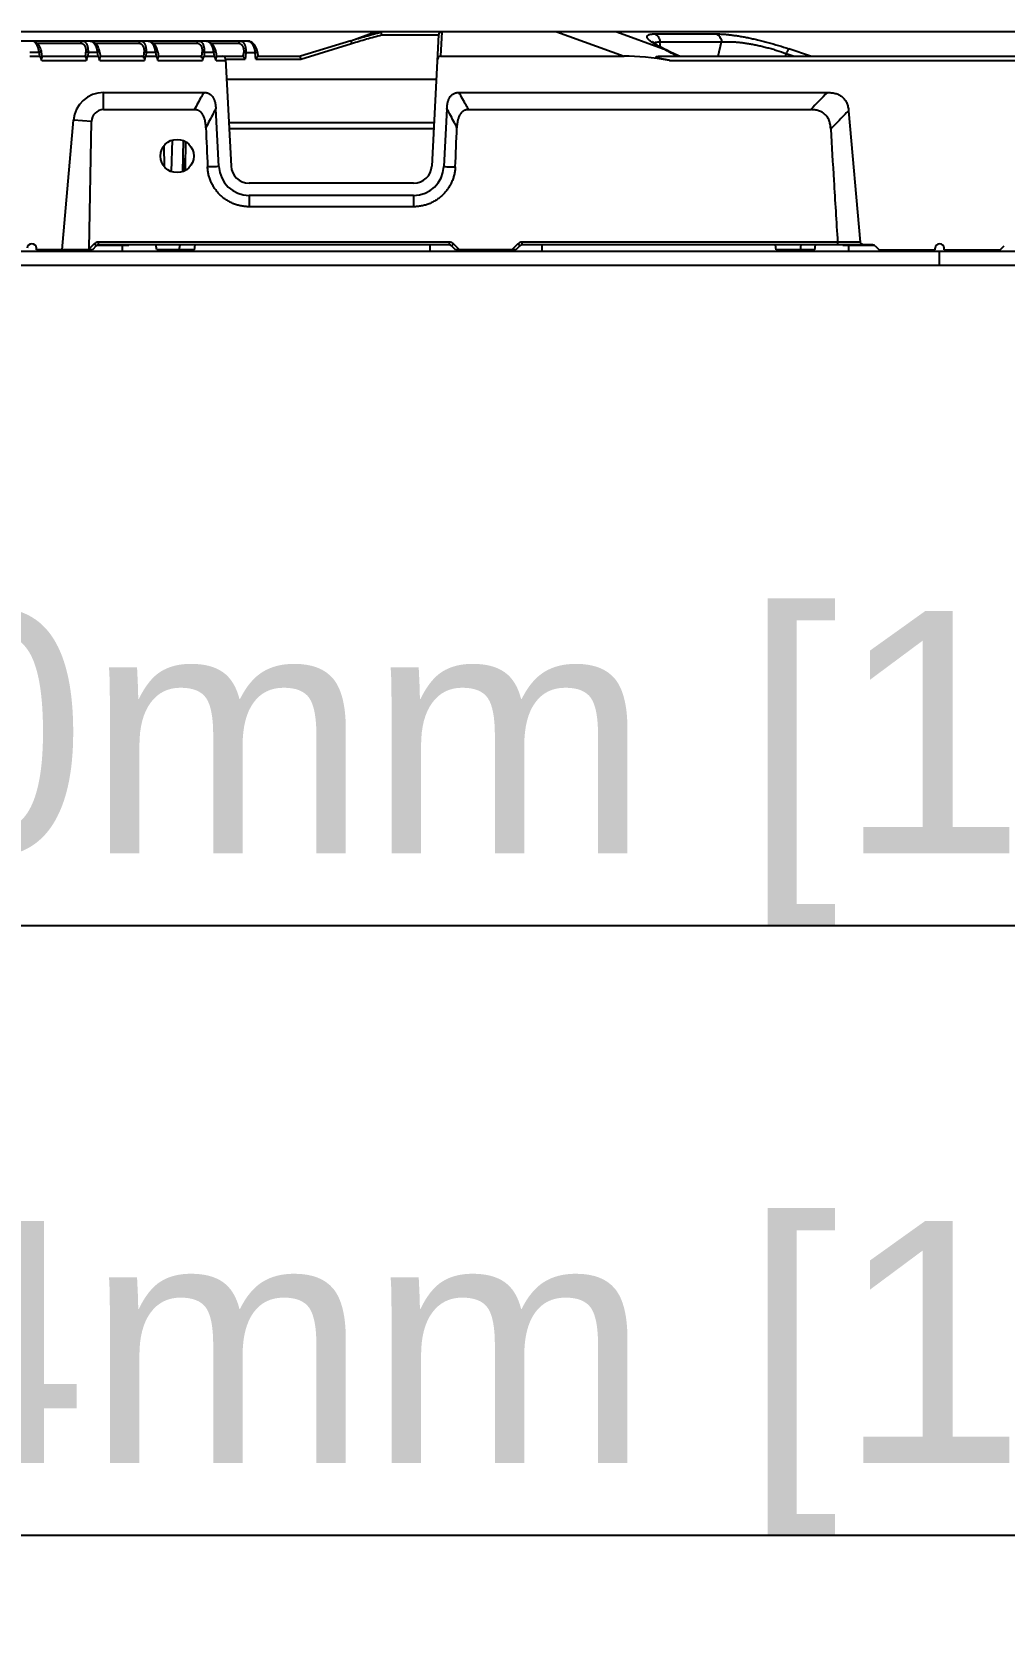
# Model space of a CAD drawing. Header units: millimetres. Extents: x 562 to 17351, y 2396 to 6995.
# Drawn here: x 1475.8 to 1636.5, y 3848 to 4111.9 of the extents above; entities that cross this region are included whole.
import ezdxf

# ---------------------------------------------------------------- set-up
doc = ezdxf.new("R2010")
doc.units = ezdxf.units.MM
doc.layers.add('02___PRT_ALL_AXES', color=7, linetype='Continuous')
doc.styles.get("Standard").update_dxf_attribs({"font": 'arial.ttf'})
doc.dimstyles.new('缩小5倍', dxfattribs={"dimtxt": 40, "dimasz": 20, "dimexe": 1, "dimexo": 0.2, "dimgap": 0, "dimtad": 1, "dimtoh": 1, "dimdec": 1, "dimzin": 9, "dimdsep": 46, "dimtxsty": 'Standard', "dimblk": '_FILLED', "dimcen": 0.2, "dimclrd": 256, "dimclre": 256, "dimclrt": 256, "dimadec": 1, "dimazin": 2, "dimtfac": 1, "dimtdec": 1, "dimtofl": 0, "dimtmove": 0, "dimatfit": 3, "dimldrblk": '_FILLED', "dimfxl": 1, "dimtolj": 1, "dimtzin": 0, "dimarcsym": 0})

# ---------------------------------------------------------------- blocks, each defined once
blk = doc.blocks.new('_FILLED')
at = {"color": 0, "linetype": 'ByBlock'}
blk.add_solid([(0, 0), (-1, 0.15), (-1, -0.15)], dxfattribs=at)
blk = doc.blocks.new('*D21')
at = {"lineweight": -2, "transparency": 16777216}
for p, q in [((1325.8, 3845.65), (1325.8, 3965.23)), ((1345.8, 3964.23), (1905.8, 3964.23)), ((1925.8, 3845.65), (1925.8, 3965.23))]:
    blk.add_line(p, q, dxfattribs=at)
at = {"layer": 'Defpoints', "color": 0, "transparency": 16777216}
for p in [(1925.8, 3964.23), (1325.8, 3845.45), (1925.8, 3845.45)]:
    blk.add_point(p, dxfattribs=at)
at = {"lineweight": -2, "transparency": 16777216, "xscale": 20, "yscale": 20, "zscale": 20, "rotation": 180}
blk.add_blockref('_FILLED', (1325.8, 3964.23), dxfattribs=at)
at = {"lineweight": -2, "transparency": 16777216, "xscale": 20, "yscale": 20, "zscale": 20}
blk.add_blockref('_FILLED', (1925.8, 3964.23), dxfattribs=at)
at = {"lineweight": 5, "transparency": 16777216, "insert": (1625.8, 3990.13), "char_height": 40, "attachment_point": 5}
blk.add_mtext('\\A1;600mm [1\'-11 5/8"]', dxfattribs=at)
blk = doc.blocks.new('*D24')
at = {"lineweight": -2, "transparency": 16777216}
for p, q in [((1343.8, 3853.15), (1343.8, 3864.45)), ((1907.8, 3853.15), (1907.8, 3864.45)), ((1363.8, 3863.45), (1887.8, 3863.45))]:
    blk.add_line(p, q, dxfattribs=at)
at = {"layer": 'Defpoints', "color": 0, "transparency": 16777216}
for p in [(1907.8, 3863.45), (1343.8, 3852.95), (1907.8, 3852.95)]:
    blk.add_point(p, dxfattribs=at)
at = {"lineweight": -2, "transparency": 16777216, "xscale": 20, "yscale": 20, "zscale": 20, "rotation": 180}
blk.add_blockref('_FILLED', (1343.8, 3863.45), dxfattribs=at)
at = {"lineweight": -2, "transparency": 16777216, "xscale": 20, "yscale": 20, "zscale": 20}
blk.add_blockref('_FILLED', (1907.8, 3863.45), dxfattribs=at)
at = {"lineweight": 5, "transparency": 16777216, "insert": (1625.8, 3889.35), "char_height": 40, "attachment_point": 5}
blk.add_mtext('\\A1;564mm [1\'-10 1/4"]', dxfattribs=at)

msp = doc.modelspace()

# ---------------------------------------------------------------- linework, layer by layer
at = {"color": 7, "linetype": 'Continuous'}
for p, q in [((1894.548, 4111.869), (1357.522, 4111.869)), ((1528.498, 4110.426), (1532.513, 4111.869)), ((1543.536, 4111.869), (1543.326, 4107.869)), ((1562.57, 4111.869), (1573.702, 4107.869)), ((1572.441, 4111.869), (1579.99, 4109.156)), ((1511.506, 4110.369), (1354.795, 4110.369)), ((1476.686, 4110.004), (1483.882, 4110.004)), ((1486.291, 4110.004), (1493.486, 4110.004)), ((1495.895, 4110.004), (1503.091, 4110.004)), ((1505.499, 4110.004), (1509.949, 4110.004)), ((1528.498, 4110.426), (1520.175, 4107.861)), ((1520.249, 4107.382), (1528.642, 4109.969)), ((1533.602, 4111.382), (1543.025, 4111.382)), ((1543.026, 4111.395), (1541.89, 4089.712)), ((1578.761, 4111.545), (1588.929, 4111.545)), ((1579.672, 4109.376), (1579.592, 4110.214)), ((1579.592, 4110.214), (1589.76, 4110.214)), ((1589.209, 4107.869), (1589.76, 4110.214)), ((1475.446, 4107.869), (1477.11, 4107.869)), ((1475.478, 4108.543), (1477.002, 4108.543)), ((1477.11, 4107.869), (1477.002, 4108.543)), ((1477.521, 4107.796), (1477.397, 4108.571)), ((1477.435, 4107.169), (1484.804, 4107.169)), ((1477.509, 4107.869), (1484.385, 4107.869)), ((1484.702, 4107.617), (1484.746, 4108.543)), ((1485.082, 4108.543), (1485.05, 4107.869)), ((1485.05, 4107.869), (1486.714, 4107.869)), ((1485.082, 4108.543), (1486.606, 4108.543)), ((1486.606, 4108.543), (1486.714, 4107.869)), ((1487.001, 4108.571), (1487.125, 4107.796)), ((1487.039, 4107.169), (1494.408, 4107.169)), ((1487.113, 4107.869), (1493.99, 4107.869)), ((1494.306, 4107.617), (1494.35, 4108.543)), ((1494.686, 4108.543), (1494.654, 4107.869)), ((1494.654, 4107.869), (1496.318, 4107.869)), ((1494.686, 4108.543), (1496.21, 4108.543)), ((1496.21, 4108.543), (1496.318, 4107.869)), ((1496.605, 4108.571), (1496.729, 4107.796)), ((1496.643, 4107.169), (1504.012, 4107.169)), ((1496.717, 4107.869), (1503.594, 4107.869)), ((1503.91, 4107.617), (1503.954, 4108.543)), ((1504.291, 4108.543), (1504.258, 4107.869)), ((1504.258, 4107.869), (1505.922, 4107.869)), ((1504.291, 4108.543), (1505.814, 4108.543)), ((1505.814, 4108.543), (1505.922, 4107.869)), ((1506.209, 4108.571), (1506.333, 4107.796)), ((1506.248, 4107.169), (1507.797, 4107.169)), ((1506.321, 4107.869), (1510.564, 4107.869)), ((1507.785, 4107.395), (1508.712, 4089.712)), ((1507.786, 4107.382), (1511.052, 4107.382)), ((1510.747, 4107.765), (1510.806, 4108.446)), ((1511.143, 4108.421), (1511.052, 4107.382)), ((1512.686, 4108.421), (1511.143, 4108.421)), ((1512.812, 4107.382), (1512.686, 4108.421)), ((1512.812, 4107.382), (1520.249, 4107.382)), ((1513.084, 4108.459), (1513.156, 4107.861)), ((1513.156, 4107.869), (1520.144, 4107.869)), ((1543.326, 4107.869), (1573.702, 4107.869)), ((1579.943, 4107.869), (1901.453, 4107.869)), ((1580.195, 4109.046), (1579.99, 4109.156)), ((1581.191, 4107.169), (1718.797, 4107.169)), ((1600.36, 4107.869), (1600.462, 4108.305)), ((1600.462, 4108.305), (1601.756, 4107.869)), ((1604.487, 4107.869), (1600.895, 4109.081)), ((1507.959, 4104.069), (1542.642, 4104.069)), ((1487.657, 4099.026), (1487.657, 4101.869)), ((1487.657, 4101.869), (1504.244, 4101.869)), ((1546.357, 4101.869), (1607.252, 4101.869)), ((1487.657, 4099.026), (1502.636, 4099.026)), ((1506.715, 4089.607), (1506.213, 4099.177)), ((1544.388, 4099.177), (1543.887, 4089.607)), ((1547.965, 4099.026), (1604.535, 4099.026)), ((1610.765, 4098.848), (1612.663, 4077.151)), ((1480.801, 4075.869), (1482.676, 4097.305)), ((1485.645, 4097.045), (1482.676, 4097.305)), ((1485.268, 4076.03), (1485.645, 4097.045)), ((1542.265, 4096.869), (1508.337, 4096.869)), ((1498.984, 4093.99), (1498.848, 4088.791)), ((1500.796, 4093.931), (1500.688, 4088.77)), ((1542.212, 4095.869), (1508.389, 4095.869)), ((1497.733, 4089.557), (1497.641, 4093.064)), ((1501.015, 4090.869), (1500.732, 4090.869)), ((1501.015, 4090.869), (1501.054, 4088.923)), ((1538.894, 4086.869), (1511.708, 4086.869)), ((1511.708, 4084.869), (1511.708, 4082.986)), ((1538.894, 4084.869), (1511.708, 4084.869)), ((1538.894, 4082.986), (1511.708, 4082.986)), ((1538.894, 4084.869), (1538.894, 4082.986)), ((1925.801, 4075.569), (1325.801, 4075.569)), ((1476.551, 4075.869), (1476.551, 4076.119)), ((1485.801, 4075.869), (1476.551, 4075.869)), ((1476.731, 4075.869), (1476.731, 4075.569)), ((1479.231, 4075.869), (1479.231, 4075.569)), ((1482.801, 4075.569), (1482.801, 4075.869)), ((1486.101, 4076.863), (1485.268, 4076.03)), ((1486.454, 4076.523), (1485.801, 4075.869)), ((1491.801, 4076.569), (1486.508, 4076.569)), ((1486.808, 4076.669), (1486.808, 4077.156)), ((1544.794, 4077.156), (1486.808, 4077.156)), ((1544.794, 4076.669), (1486.808, 4076.669)), ((1490.801, 4075.569), (1490.801, 4076.569)), ((1491.801, 4076.569), (1491.801, 4076.669)), ((1496.433, 4075.869), (1496.317, 4076.669)), ((1502.668, 4075.869), (1496.433, 4075.869)), ((1497.051, 4075.869), (1497.051, 4075.569)), ((1499.551, 4075.869), (1499.551, 4075.569)), ((1500.168, 4075.869), (1500.285, 4076.669)), ((1502.051, 4075.869), (1502.051, 4075.569)), ((1502.668, 4075.869), (1502.785, 4076.669)), ((1541.551, 4076.669), (1541.551, 4075.569)), ((1544.794, 4076.669), (1544.794, 4077.156)), ((1545.801, 4075.869), (1545.147, 4076.523)), ((1546.495, 4075.869), (1545.501, 4076.863)), ((1555.801, 4075.869), (1545.801, 4075.869)), ((1546.801, 4075.569), (1546.801, 4075.869)), ((1548.051, 4075.869), (1548.051, 4075.569)), ((1553.551, 4075.869), (1553.551, 4075.569)), ((1554.801, 4075.569), (1554.801, 4075.869)), ((1556.101, 4076.863), (1555.107, 4075.869)), ((1556.454, 4076.523), (1555.801, 4075.869)), ((1556.808, 4076.669), (1556.808, 4077.156)), ((1608.949, 4077.156), (1556.808, 4077.156)), ((1614.794, 4076.669), (1556.808, 4076.669)), ((1560.051, 4076.669), (1560.051, 4075.569)), ((1598.802, 4075.869), (1598.685, 4076.669)), ((1605.168, 4075.869), (1598.802, 4075.869)), ((1599.551, 4075.869), (1599.551, 4075.569)), ((1602.051, 4075.869), (1602.051, 4075.569)), ((1602.799, 4075.869), (1602.916, 4076.669)), ((1604.551, 4075.869), (1604.551, 4075.569)), ((1605.168, 4075.869), (1605.285, 4076.669)), ((1612.663, 4077.151), (1608.95, 4077.144)), ((1609.801, 4076.569), (1609.801, 4076.669)), ((1615.091, 4076.569), (1609.801, 4076.569)), ((1610.801, 4075.569), (1610.801, 4076.569)), ((1615.147, 4076.523), (1615.801, 4075.869)), ((1615.801, 4075.869), (1625.051, 4075.869)), ((1618.801, 4075.569), (1618.801, 4075.869)), ((1622.371, 4075.869), (1622.371, 4075.569)), ((1624.871, 4075.869), (1624.871, 4075.569)), ((1625.051, 4075.869), (1625.051, 4076.119)), ((1625.801, 4073.269), (1625.801, 4075.569)), ((1626.551, 4075.869), (1626.551, 4076.119)), ((1626.551, 4075.869), (1635.801, 4075.869)), ((1626.731, 4075.869), (1626.731, 4075.569)), ((1629.231, 4075.869), (1629.231, 4075.569)), ((1632.801, 4075.569), (1632.801, 4075.869)), ((1635.801, 4075.869), (1636.454, 4076.523)), ((1925.801, 4073.269), (1325.801, 4073.269))]:
    msp.add_line(p, q, dxfattribs=at)
for points in [[(1477.397, 4108.571), (1477.372, 4108.709), (1477.313, 4108.941), (1477.235, 4109.172), (1477.135, 4109.397), (1477.014, 4109.61), (1476.873, 4109.806), (1476.713, 4109.981), (1476.537, 4110.129), (1476.348, 4110.243), (1476.152, 4110.321), (1475.957, 4110.362), (1475.835, 4110.369)], [(1487.001, 4108.571), (1486.974, 4108.717), (1486.915, 4108.949), (1486.836, 4109.179), (1486.735, 4109.403), (1486.614, 4109.616), (1486.473, 4109.811), (1486.313, 4109.986), (1486.135, 4110.133), (1485.945, 4110.247), (1485.749, 4110.324), (1485.554, 4110.363), (1485.439, 4110.369)], [(1496.605, 4108.571), (1496.578, 4108.717), (1496.519, 4108.949), (1496.44, 4109.179), (1496.34, 4109.403), (1496.219, 4109.616), (1496.077, 4109.811), (1495.917, 4109.986), (1495.739, 4110.133), (1495.549, 4110.247), (1495.353, 4110.324), (1495.158, 4110.363), (1495.043, 4110.369)], [(1506.209, 4108.571), (1506.182, 4108.717), (1506.124, 4108.949), (1506.044, 4109.179), (1505.944, 4109.403), (1505.823, 4109.616), (1505.681, 4109.811), (1505.521, 4109.986), (1505.343, 4110.133), (1505.153, 4110.247), (1504.957, 4110.324), (1504.762, 4110.363), (1504.647, 4110.369)], [(1513.084, 4108.459), (1513.064, 4108.595), (1513.018, 4108.818), (1512.953, 4109.042), (1512.869, 4109.262), (1512.766, 4109.473), (1512.644, 4109.672), (1512.503, 4109.855), (1512.345, 4110.018), (1512.173, 4110.153), (1511.989, 4110.257), (1511.801, 4110.328), (1511.614, 4110.364), (1511.506, 4110.369)], [(1580.225, 4109.09), (1579.951, 4109.229), (1579.645, 4109.391), (1579.373, 4109.542), (1579.135, 4109.682), (1578.931, 4109.811), (1578.76, 4109.926), (1578.621, 4110.026), (1578.514, 4110.11), (1578.439, 4110.175), (1578.394, 4110.218), (1578.384, 4110.229)], [(1582.835, 4107.869), (1582.546, 4107.991), (1581.922, 4108.268), (1581.315, 4108.553), (1580.727, 4108.84), (1580.225, 4109.09)]]:
    msp.add_lwpolyline(points, dxfattribs=at)
for centre, radius, start, end in [((1543.525, 4111.369), 0.5, 90, 177), ((1507.286, 4107.369), 0.5, 3, 90), ((1487.657, 4096.869), 5, 90, 175), ((1682.519, 4027.207), 106.016, 135.23132, 137.35667), ((3838.436, 4189.865), 2335.755, 182.301895, 182.461184), ((-734.203, 4187.634), 2282.078, 357.53695, 357.699985), ((1511.708, 4089.869), 5, 183, 270), ((1511.708, 4089.869), 3, 183, 270), ((1538.894, 4089.869), 3, 270, 357), ((1538.894, 4089.869), 5, 270.00001, 356.99999), ((1475.801, 4076.119), 0.75, 0, 180), ((1486.808, 4076.156), 1, 90.00003, 134.99997), ((1486.808, 4076.169), 0.5, 90, 135.0005), ((1544.794, 4076.156), 1, 45.00003, 89.99997), ((1544.794, 4076.169), 0.5, 45, 90), ((1556.808, 4076.156), 1, 90.00003, 134.99997), ((1556.808, 4076.169), 0.5, 90, 135.0005), ((1608.728, 4077.142), 0.222, 0.60527, 3.64934), ((1614.794, 4076.169), 0.5, 45, 90), ((1625.801, 4076.119), 0.75, 0, 180)]:
    msp.add_arc(centre, radius, start, end, dxfattribs=at)
for centre, major_axis, ratio, start_param, end_param in [((1477.836, 4103.28), (-0.732, 4.589), 0.0860763, -0.5733071, -0.0137258), ((1484.313, 4107.169), (0.12, 0.696), 0.6258693, -0.7682611, 0.1075603), ((1484.831, 4103.28), (0.22, 4.589), 0.0870563, 0.0041785, 0.5637598), ((1487.44, 4103.28), (0.732, -4.589), 0.0860763, 2.5682856, 3.1278669), ((1493.917, 4107.169), (0.12, 0.696), 0.6258693, -0.7682611, 0.1075603), ((1494.435, 4103.28), (0.22, 4.589), 0.0870563, 0.0041785, 0.5637598), ((1497.044, 4103.28), (0.732, -4.589), 0.0860763, 2.5682856, 3.1278669), ((1503.521, 4107.169), (0.12, 0.696), 0.6258693, -0.7682611, 0.1075603), ((1504.04, 4103.28), (0.22, 4.589), 0.0870563, 0.0041785, 0.5637598), ((1506.648, 4103.28), (0.732, -4.589), 0.0860763, 2.5682856, 3.1278669), ((1510.512, 4107.369), (0.086, 0.497), 0.6258693, -0.5476616, 0.1075603), ((1518.514, 4107.369), (1.661, 0.492), 0.0530721, -0.0062838, 0.177226), ((1543.298, 4107.036), (-0.044, -0.833), 0.5994734, -3.1101859, -1.5707963), ((1597.448, 4094.536), (30.624, -11.004), 0.245846, 2.2161115, 2.5415832), ((1487.657, 4097.009), (0, 2.018), 0.9975972, 0, 1.5528125), ((1505.098, 4232.752), (5.372, 206.356), 0.0017073, -3.9730749, -3.9413158), ((1486.621, 4077.396), (1.303, 1.512), 0.2399664, -3.4226504, -3.0867166)]:
    msp.add_ellipse(centre, major_axis=major_axis, ratio=ratio, start_param=start_param, end_param=end_param, dxfattribs=at)
for points, knots in [([(1528.498, 4110.426), (1529.333, 4110.681), (1531.009, 4111.172), (1532.696, 4111.624), (1533.543, 4111.839)], [0, 0, 0, 0, 0.5000024, 1, 1, 1, 1]), ([(1533.543, 4111.839), (1533.542, 4111.84), (1533.541, 4111.843), (1533.538, 4111.848), (1533.534, 4111.851), (1533.527, 4111.856), (1533.515, 4111.86), (1533.499, 4111.864), (1533.481, 4111.866), (1533.461, 4111.868), (1533.441, 4111.869), (1533.426, 4111.869), (1533.419, 4111.869)], [0, 0, 0, 0, 0.0357188, 0.073247, 0.1146489, 0.1609602, 0.2684047, 0.3932348, 0.5315738, 0.6803236, 0.8370282, 1, 1, 1, 1]), ([(1533.602, 4111.382), (1533.596, 4111.431), (1533.584, 4111.524), (1533.567, 4111.652), (1533.554, 4111.755), (1533.546, 4111.815), (1533.543, 4111.839)], [0, 0, 0, 0, 0.3198383, 0.6093986, 0.8431599, 1, 1, 1, 1]), ([(1477.002, 4108.543), (1476.985, 4108.673), (1476.951, 4108.865), (1476.887, 4109.113), (1476.832, 4109.287), (1476.77, 4109.452), (1476.702, 4109.605), (1476.628, 4109.746), (1476.55, 4109.874), (1476.468, 4109.988), (1476.382, 4110.088), (1476.294, 4110.173), (1476.205, 4110.244), (1476.113, 4110.299), (1476.021, 4110.339), (1475.928, 4110.363), (1475.866, 4110.369), (1475.835, 4110.369)], [0, 0, 0, 0, 0.1695701, 0.2514471, 0.3305706, 0.4064729, 0.4788027, 0.5473126, 0.6118553, 0.6723767, 0.7289137, 0.7815996, 0.8306728, 0.8764871, 0.9195299, 0.960445, 1, 1, 1, 1]), ([(1484.218, 4110.369), (1484.198, 4110.369), (1484.155, 4110.364), (1484.095, 4110.344), (1484.038, 4110.31), (1483.989, 4110.265), (1483.947, 4110.21), (1483.914, 4110.146), (1483.892, 4110.077), (1483.884, 4110.028), (1483.882, 4110.004)], [0, 0, 0, 0, 0.1149252, 0.2314169, 0.3507102, 0.4736582, 0.6005353, 0.7310756, 0.8646018, 1, 1, 1, 1]), ([(1483.882, 4110.004), (1483.911, 4110.004), (1483.969, 4110), (1484.054, 4109.983), (1484.137, 4109.953), (1484.218, 4109.912), (1484.296, 4109.858), (1484.37, 4109.792), (1484.44, 4109.714), (1484.529, 4109.591), (1484.603, 4109.446), (1484.661, 4109.284), (1484.697, 4109.15), (1484.725, 4109.007), (1484.749, 4108.804), (1484.751, 4108.648), (1484.746, 4108.543)], [0, 0, 0, 0, 0.0456433, 0.0914332, 0.1379659, 0.1858634, 0.2357151, 0.2880679, 0.3434061, 0.4021321, 0.5306968, 0.6008936, 0.6748764, 0.7523464, 0.8328211, 1, 1, 1, 1]), ([(1484.218, 4110.369), (1484.248, 4110.369), (1484.307, 4110.364), (1484.395, 4110.341), (1484.48, 4110.302), (1484.548, 4110.257), (1484.6, 4110.214), (1484.653, 4110.164), (1484.716, 4110.092), (1484.785, 4109.992), (1484.849, 4109.877), (1484.907, 4109.748), (1484.958, 4109.606), (1485.001, 4109.451), (1485.036, 4109.285), (1485.063, 4109.109), (1485.085, 4108.861), (1485.087, 4108.671), (1485.082, 4108.543)], [0, 0, 0, 0, 0.0400657, 0.0806318, 0.122622, 0.1669088, 0.1901642, 0.2142595, 0.26522, 0.3202647, 0.379692, 0.4436526, 0.5121491, 0.5850352, 0.6620126, 0.7426396, 0.8263328, 1, 1, 1, 1]), ([(1485.439, 4110.369), (1485.47, 4110.369), (1485.532, 4110.363), (1485.625, 4110.339), (1485.717, 4110.299), (1485.809, 4110.244), (1485.899, 4110.173), (1485.986, 4110.088), (1486.072, 4109.988), (1486.154, 4109.874), (1486.232, 4109.746), (1486.306, 4109.605), (1486.374, 4109.452), (1486.436, 4109.287), (1486.491, 4109.113), (1486.555, 4108.865), (1486.589, 4108.673), (1486.606, 4108.543)], [0, 0, 0, 0, 0.0395552, 0.080471, 0.1235141, 0.1693287, 0.2184023, 0.2710885, 0.3276254, 0.3881463, 0.4526882, 0.5211972, 0.5935262, 0.6694274, 0.7485504, 0.8304272, 1, 1, 1, 1]), ([(1493.823, 4110.369), (1493.802, 4110.369), (1493.76, 4110.364), (1493.699, 4110.344), (1493.643, 4110.31), (1493.593, 4110.265), (1493.551, 4110.21), (1493.518, 4110.146), (1493.496, 4110.077), (1493.488, 4110.028), (1493.486, 4110.004)], [0, 0, 0, 0, 0.1149252, 0.2314169, 0.3507102, 0.4736582, 0.6005353, 0.7310756, 0.8646018, 1, 1, 1, 1]), ([(1493.486, 4110.004), (1493.515, 4110.004), (1493.573, 4110), (1493.658, 4109.983), (1493.741, 4109.953), (1493.822, 4109.912), (1493.9, 4109.858), (1493.974, 4109.792), (1494.044, 4109.714), (1494.133, 4109.591), (1494.207, 4109.446), (1494.265, 4109.284), (1494.301, 4109.15), (1494.329, 4109.007), (1494.353, 4108.804), (1494.355, 4108.648), (1494.35, 4108.543)], [0, 0, 0, 0, 0.0456433, 0.0914332, 0.1379659, 0.1858634, 0.2357151, 0.2880679, 0.3434061, 0.4021321, 0.5306968, 0.6008936, 0.6748764, 0.7523464, 0.8328211, 1, 1, 1, 1]), ([(1493.823, 4110.369), (1493.852, 4110.369), (1493.912, 4110.364), (1493.999, 4110.341), (1494.084, 4110.302), (1494.152, 4110.257), (1494.204, 4110.214), (1494.257, 4110.164), (1494.32, 4110.092), (1494.389, 4109.992), (1494.454, 4109.877), (1494.511, 4109.748), (1494.562, 4109.606), (1494.606, 4109.451), (1494.641, 4109.285), (1494.667, 4109.109), (1494.689, 4108.861), (1494.691, 4108.671), (1494.686, 4108.543)], [0, 0, 0, 0, 0.0400657, 0.0806318, 0.122622, 0.1669088, 0.1901642, 0.2142595, 0.26522, 0.3202647, 0.379692, 0.4436526, 0.5121491, 0.5850352, 0.6620126, 0.7426396, 0.8263328, 1, 1, 1, 1]), ([(1495.043, 4110.369), (1495.074, 4110.369), (1495.136, 4110.363), (1495.229, 4110.339), (1495.321, 4110.299), (1495.413, 4110.244), (1495.503, 4110.173), (1495.591, 4110.088), (1495.676, 4109.988), (1495.758, 4109.874), (1495.836, 4109.746), (1495.91, 4109.605), (1495.978, 4109.452), (1496.04, 4109.287), (1496.095, 4109.113), (1496.159, 4108.865), (1496.194, 4108.673), (1496.21, 4108.543)], [0, 0, 0, 0, 0.0395552, 0.080471, 0.1235141, 0.1693287, 0.2184023, 0.2710885, 0.3276254, 0.3881463, 0.4526882, 0.5211972, 0.5935262, 0.6694274, 0.7485504, 0.8304272, 1, 1, 1, 1]), ([(1503.427, 4110.369), (1503.406, 4110.369), (1503.364, 4110.364), (1503.303, 4110.344), (1503.247, 4110.31), (1503.197, 4110.265), (1503.155, 4110.21), (1503.122, 4110.146), (1503.1, 4110.077), (1503.092, 4110.028), (1503.091, 4110.004)], [0, 0, 0, 0, 0.1149252, 0.2314169, 0.3507102, 0.4736582, 0.6005353, 0.7310756, 0.8646018, 1, 1, 1, 1]), ([(1503.091, 4110.004), (1503.119, 4110.004), (1503.177, 4110), (1503.262, 4109.983), (1503.345, 4109.953), (1503.426, 4109.912), (1503.504, 4109.858), (1503.578, 4109.792), (1503.648, 4109.714), (1503.737, 4109.591), (1503.811, 4109.446), (1503.869, 4109.284), (1503.906, 4109.15), (1503.933, 4109.007), (1503.957, 4108.804), (1503.96, 4108.648), (1503.954, 4108.543)], [0, 0, 0, 0, 0.0456433, 0.0914332, 0.1379659, 0.1858634, 0.2357151, 0.2880679, 0.3434061, 0.4021321, 0.5306968, 0.6008936, 0.6748764, 0.7523464, 0.8328211, 1, 1, 1, 1]), ([(1503.427, 4110.369), (1503.456, 4110.369), (1503.516, 4110.364), (1503.603, 4110.341), (1503.689, 4110.302), (1503.756, 4110.257), (1503.808, 4110.214), (1503.861, 4110.164), (1503.924, 4110.092), (1503.994, 4109.992), (1504.058, 4109.877), (1504.115, 4109.748), (1504.166, 4109.606), (1504.21, 4109.451), (1504.245, 4109.285), (1504.271, 4109.109), (1504.293, 4108.861), (1504.295, 4108.671), (1504.291, 4108.543)], [0, 0, 0, 0, 0.0400657, 0.0806318, 0.122622, 0.1669088, 0.1901642, 0.2142595, 0.26522, 0.3202647, 0.379692, 0.4436526, 0.5121491, 0.5850352, 0.6620126, 0.7426396, 0.8263328, 1, 1, 1, 1]), ([(1504.647, 4110.369), (1504.678, 4110.369), (1504.74, 4110.363), (1504.833, 4110.339), (1504.925, 4110.299), (1505.017, 4110.244), (1505.107, 4110.173), (1505.195, 4110.088), (1505.28, 4109.988), (1505.362, 4109.874), (1505.44, 4109.746), (1505.514, 4109.605), (1505.582, 4109.452), (1505.644, 4109.287), (1505.699, 4109.113), (1505.764, 4108.865), (1505.798, 4108.673), (1505.814, 4108.543)], [0, 0, 0, 0, 0.0395552, 0.080471, 0.1235141, 0.1693287, 0.2184023, 0.2710885, 0.3276254, 0.3881463, 0.4526882, 0.5211972, 0.5935262, 0.6694274, 0.7485504, 0.8304272, 1, 1, 1, 1]), ([(1510.285, 4110.369), (1510.264, 4110.369), (1510.222, 4110.364), (1510.162, 4110.344), (1510.105, 4110.31), (1510.055, 4110.265), (1510.013, 4110.21), (1509.981, 4110.146), (1509.958, 4110.077), (1509.951, 4110.028), (1509.949, 4110.004)], [0, 0, 0, 0, 0.1149252, 0.2314169, 0.3507102, 0.4736582, 0.6005353, 0.7310756, 0.8646018, 1, 1, 1, 1]), ([(1509.949, 4110.004), (1509.979, 4110.004), (1510.039, 4110), (1510.127, 4109.981), (1510.213, 4109.949), (1510.297, 4109.904), (1510.377, 4109.847), (1510.453, 4109.776), (1510.524, 4109.692), (1510.59, 4109.594), (1510.649, 4109.485), (1510.701, 4109.363), (1510.744, 4109.229), (1510.778, 4109.085), (1510.802, 4108.933), (1510.82, 4108.719), (1510.816, 4108.555), (1510.806, 4108.446)], [0, 0, 0, 0, 0.045036, 0.0902466, 0.1362663, 0.1837548, 0.2333342, 0.2855756, 0.3409773, 0.3999427, 0.4627581, 0.5295693, 0.600358, 0.6749182, 0.7528467, 0.833543, 1, 1, 1, 1]), ([(1510.285, 4110.369), (1510.316, 4110.369), (1510.378, 4110.364), (1510.469, 4110.338), (1510.557, 4110.296), (1510.627, 4110.248), (1510.681, 4110.202), (1510.735, 4110.148), (1510.8, 4110.07), (1510.871, 4109.962), (1510.935, 4109.838), (1510.993, 4109.699), (1511.043, 4109.546), (1511.085, 4109.38), (1511.117, 4109.203), (1511.139, 4109.016), (1511.156, 4108.755), (1511.152, 4108.555), (1511.143, 4108.421)], [0, 0, 0, 0, 0.0394518, 0.0794543, 0.1209866, 0.1649645, 0.188131, 0.2121834, 0.2631968, 0.3184742, 0.3782925, 0.4427661, 0.5118448, 0.5853135, 0.6627908, 0.7437386, 0.8274725, 1, 1, 1, 1]), ([(1511.506, 4110.369), (1511.538, 4110.369), (1511.602, 4110.363), (1511.699, 4110.337), (1511.795, 4110.294), (1511.89, 4110.234), (1511.983, 4110.158), (1512.073, 4110.066), (1512.161, 4109.958), (1512.245, 4109.836), (1512.325, 4109.699), (1512.4, 4109.548), (1512.468, 4109.384), (1512.529, 4109.208), (1512.583, 4109.022), (1512.643, 4108.76), (1512.673, 4108.558), (1512.686, 4108.421)], [0, 0, 0, 0, 0.0390274, 0.0794778, 0.1221629, 0.1677509, 0.2167392, 0.2694824, 0.3262083, 0.3870327, 0.4519678, 0.5209238, 0.5937056, 0.6700057, 0.7494001, 0.8313376, 1, 1, 1, 1]), ([(1528.498, 4110.426), (1528.5, 4110.419), (1528.506, 4110.4), (1528.517, 4110.366), (1528.532, 4110.32), (1528.55, 4110.264), (1528.57, 4110.199), (1528.601, 4110.1), (1528.625, 4110.022), (1528.642, 4109.969)], [0, 0, 0, 0, 0.0472852, 0.1228336, 0.2244564, 0.3492263, 0.4935446, 0.6532272, 1, 1, 1, 1]), ([(1528.642, 4109.969), (1529.463, 4110.223), (1531.112, 4110.712), (1532.77, 4111.165), (1533.602, 4111.382)], [0, 0, 0, 0, 0.5, 1, 1, 1, 1]), ([(1578.31, 4110.122), (1578.238, 4110.172), (1578.104, 4110.27), (1577.948, 4110.398), (1577.837, 4110.497), (1577.765, 4110.567), (1577.7, 4110.635), (1577.642, 4110.702), (1577.593, 4110.766), (1577.552, 4110.829), (1577.519, 4110.889), (1577.494, 4110.948), (1577.477, 4111.004), (1577.469, 4111.058), (1577.469, 4111.109), (1577.478, 4111.158), (1577.496, 4111.205), (1577.523, 4111.249), (1577.558, 4111.289), (1577.602, 4111.327), (1577.654, 4111.362), (1577.714, 4111.393), (1577.783, 4111.422), (1577.86, 4111.448), (1577.945, 4111.471), (1578.039, 4111.491), (1578.14, 4111.507), (1578.291, 4111.526), (1578.499, 4111.541), (1578.67, 4111.545), (1578.761, 4111.545)], [0, 0, 0, 0, 0.0937484, 0.178076, 0.2166501, 0.2528126, 0.2865672, 0.3179353, 0.3469583, 0.3737071, 0.3982906, 0.4208658, 0.4416558, 0.4609622, 0.4791773, 0.4967816, 0.5143166, 0.5323385, 0.5513644, 0.5718376, 0.5941111, 0.6184564, 0.6450744, 0.6741092, 0.7056642, 0.739805, 0.7765727, 0.8159891, 0.9027648, 1, 1, 1, 1]), ([(1579.99, 4109.156), (1579.826, 4109.238), (1579.511, 4109.399), (1579.132, 4109.607), (1578.852, 4109.771), (1578.659, 4109.889), (1578.479, 4110.005), (1578.365, 4110.083), (1578.31, 4110.122)], [0, 0, 0, 0, 0.2839402, 0.5464692, 0.6691217, 0.7857355, 0.8960944, 1, 1, 1, 1]), ([(1578.619, 4110.026), (1578.639, 4110.044), (1578.685, 4110.079), (1578.751, 4110.113), (1578.812, 4110.137), (1578.882, 4110.16), (1578.981, 4110.183), (1579.112, 4110.202), (1579.258, 4110.214), (1579.42, 4110.218), (1579.533, 4110.216), (1579.592, 4110.214)], [0, 0, 0, 0, 0.0800255, 0.1703804, 0.2201223, 0.2731369, 0.3894659, 0.5201194, 0.6654318, 0.8254661, 1, 1, 1, 1]), ([(1578.761, 4111.545), (1578.819, 4111.52), (1578.933, 4111.459), (1579.09, 4111.34), (1579.229, 4111.195), (1579.392, 4110.971), (1579.538, 4110.643), (1579.585, 4110.358), (1579.592, 4110.214)], [0, 0, 0, 0, 0.1158032, 0.2342559, 0.3556758, 0.4801154, 0.7364816, 1, 1, 1, 1]), ([(1588.929, 4111.545), (1589.099, 4111.545), (1589.452, 4111.538), (1590.003, 4111.51), (1590.594, 4111.463), (1591.224, 4111.396), (1591.894, 4111.309), (1592.599, 4111.202), (1593.34, 4111.074), (1594.112, 4110.926), (1594.912, 4110.758), (1595.736, 4110.569), (1596.579, 4110.362), (1597.729, 4110.059), (1599.173, 4109.643), (1600.322, 4109.274), (1600.895, 4109.081)], [0, 0, 0, 0, 0.0415352, 0.0864849, 0.1348465, 0.1865931, 0.2416583, 0.299936, 0.3612728, 0.425463, 0.4922455, 0.5613028, 0.6322636, 0.7047095, 0.8522107, 1, 1, 1, 1]), ([(1588.929, 4111.545), (1588.987, 4111.52), (1589.102, 4111.459), (1589.258, 4111.34), (1589.398, 4111.195), (1589.56, 4110.971), (1589.706, 4110.643), (1589.753, 4110.358), (1589.76, 4110.214)], [0, 0, 0, 0, 0.1158032, 0.2342559, 0.3556758, 0.4801154, 0.7364816, 1, 1, 1, 1]), ([(1589.76, 4110.214), (1589.911, 4110.228), (1590.226, 4110.249), (1590.716, 4110.263), (1591.243, 4110.258), (1591.805, 4110.233), (1592.401, 4110.188), (1593.031, 4110.122), (1593.693, 4110.035), (1594.384, 4109.926), (1595.101, 4109.794), (1595.84, 4109.641), (1596.597, 4109.466), (1597.366, 4109.27), (1598.143, 4109.055), (1599.18, 4108.744), (1599.952, 4108.487), (1600.462, 4108.305)], [0, 0, 0, 0, 0.0415947, 0.0864179, 0.1345183, 0.1859209, 0.2406104, 0.2985291, 0.3595669, 0.4235537, 0.490253, 0.5593582, 0.6304938, 0.7032223, 0.7770567, 0.8514807, 1, 1, 1, 1]), ([(1477.002, 4108.543), (1477.027, 4108.547), (1477.077, 4108.555), (1477.15, 4108.564), (1477.217, 4108.572), (1477.268, 4108.577), (1477.304, 4108.579), (1477.328, 4108.58), (1477.348, 4108.58), (1477.362, 4108.58), (1477.372, 4108.579), (1477.378, 4108.579), (1477.384, 4108.578), (1477.388, 4108.577), (1477.392, 4108.576), (1477.394, 4108.575), (1477.396, 4108.573), (1477.397, 4108.572), (1477.397, 4108.571)], [0, 0, 0, 0, 0.1934194, 0.379074, 0.5500194, 0.6998803, 0.7651346, 0.8231287, 0.8733354, 0.9153424, 0.9331652, 0.9488345, 0.962341, 0.9736901, 0.9829227, 0.9901532, 0.9956428, 1, 1, 1, 1]), ([(1477.435, 4107.169), (1477.431, 4107.185), (1477.425, 4107.209), (1477.419, 4107.241), (1477.416, 4107.274), (1477.415, 4107.314), (1477.419, 4107.362), (1477.427, 4107.408), (1477.441, 4107.467), (1477.462, 4107.536), (1477.483, 4107.602), (1477.498, 4107.651), (1477.508, 4107.685), (1477.515, 4107.716), (1477.521, 4107.745), (1477.523, 4107.772), (1477.522, 4107.789), (1477.521, 4107.796)], [0, 0, 0, 0, 0.076841, 0.1151808, 0.1533693, 0.2291026, 0.3036969, 0.3769078, 0.448426, 0.5853725, 0.7120879, 0.7706647, 0.8254888, 0.8761217, 0.9221828, 0.9634372, 1, 1, 1, 1]), ([(1484.702, 4107.617), (1484.716, 4107.585), (1484.738, 4107.535), (1484.765, 4107.467), (1484.785, 4107.412), (1484.801, 4107.354), (1484.811, 4107.294), (1484.813, 4107.231), (1484.808, 4107.19), (1484.804, 4107.169)], [0, 0, 0, 0, 0.2262904, 0.3472878, 0.4723932, 0.6009282, 0.7322246, 0.8655773, 1, 1, 1, 1]), ([(1485.082, 4108.543), (1485.049, 4108.545), (1484.986, 4108.547), (1484.895, 4108.549), (1484.826, 4108.548), (1484.777, 4108.546), (1484.756, 4108.544), (1484.746, 4108.543)], [0, 0, 0, 0, 0.2939976, 0.5695439, 0.8097527, 0.9119478, 1, 1, 1, 1]), ([(1487.001, 4108.571), (1487.001, 4108.572), (1487, 4108.573), (1486.999, 4108.575), (1486.996, 4108.576), (1486.992, 4108.577), (1486.988, 4108.578), (1486.983, 4108.579), (1486.976, 4108.579), (1486.966, 4108.58), (1486.952, 4108.58), (1486.932, 4108.58), (1486.909, 4108.579), (1486.872, 4108.577), (1486.821, 4108.572), (1486.754, 4108.564), (1486.681, 4108.555), (1486.632, 4108.547), (1486.606, 4108.543)], [0, 0, 0, 0, 0.0043573, 0.0098469, 0.0170774, 0.02631, 0.0376591, 0.0511656, 0.0668349, 0.0846577, 0.1266647, 0.1768714, 0.2348655, 0.3001198, 0.4499806, 0.6209261, 0.8065806, 1, 1, 1, 1]), ([(1487.039, 4107.169), (1487.035, 4107.185), (1487.029, 4107.209), (1487.023, 4107.241), (1487.02, 4107.274), (1487.019, 4107.314), (1487.023, 4107.362), (1487.031, 4107.408), (1487.045, 4107.467), (1487.066, 4107.536), (1487.087, 4107.602), (1487.102, 4107.651), (1487.112, 4107.685), (1487.119, 4107.716), (1487.125, 4107.745), (1487.127, 4107.772), (1487.126, 4107.789), (1487.125, 4107.796)], [0, 0, 0, 0, 0.076841, 0.1151808, 0.1533693, 0.2291026, 0.3036969, 0.3769078, 0.448426, 0.5853725, 0.7120879, 0.7706647, 0.8254888, 0.8761217, 0.9221828, 0.9634372, 1, 1, 1, 1]), ([(1494.306, 4107.617), (1494.32, 4107.585), (1494.342, 4107.535), (1494.369, 4107.467), (1494.389, 4107.412), (1494.405, 4107.354), (1494.415, 4107.294), (1494.417, 4107.231), (1494.412, 4107.19), (1494.408, 4107.169)], [0, 0, 0, 0, 0.2262896, 0.3472838, 0.4723856, 0.6009192, 0.7322137, 0.8655701, 1, 1, 1, 1]), ([(1494.686, 4108.543), (1494.654, 4108.545), (1494.59, 4108.547), (1494.499, 4108.549), (1494.43, 4108.548), (1494.382, 4108.546), (1494.36, 4108.544), (1494.35, 4108.543)], [0, 0, 0, 0, 0.2939976, 0.5695439, 0.8097527, 0.9119478, 1, 1, 1, 1]), ([(1496.605, 4108.571), (1496.605, 4108.572), (1496.604, 4108.573), (1496.603, 4108.575), (1496.6, 4108.576), (1496.596, 4108.577), (1496.592, 4108.578), (1496.587, 4108.579), (1496.58, 4108.579), (1496.57, 4108.58), (1496.556, 4108.58), (1496.536, 4108.58), (1496.513, 4108.579), (1496.476, 4108.577), (1496.425, 4108.572), (1496.358, 4108.564), (1496.285, 4108.555), (1496.236, 4108.547), (1496.21, 4108.543)], [0, 0, 0, 0, 0.0043573, 0.0098469, 0.0170774, 0.02631, 0.0376591, 0.0511656, 0.0668349, 0.0846577, 0.1266647, 0.1768714, 0.2348655, 0.3001198, 0.4499806, 0.6209261, 0.8065806, 1, 1, 1, 1]), ([(1496.643, 4107.169), (1496.639, 4107.185), (1496.633, 4107.209), (1496.628, 4107.241), (1496.624, 4107.274), (1496.623, 4107.314), (1496.628, 4107.362), (1496.635, 4107.408), (1496.649, 4107.467), (1496.67, 4107.536), (1496.691, 4107.602), (1496.706, 4107.651), (1496.716, 4107.685), (1496.724, 4107.716), (1496.729, 4107.745), (1496.731, 4107.772), (1496.73, 4107.789), (1496.729, 4107.796)], [0, 0, 0, 0, 0.076841, 0.1151808, 0.1533693, 0.2291026, 0.3036969, 0.3769078, 0.448426, 0.5853725, 0.7120879, 0.7706647, 0.8254888, 0.8761217, 0.9221828, 0.9634372, 1, 1, 1, 1]), ([(1503.91, 4107.617), (1503.924, 4107.585), (1503.946, 4107.535), (1503.973, 4107.467), (1503.993, 4107.412), (1504.009, 4107.354), (1504.019, 4107.294), (1504.021, 4107.231), (1504.016, 4107.19), (1504.012, 4107.169)], [0, 0, 0, 0, 0.2262896, 0.3472838, 0.4723856, 0.6009192, 0.7322137, 0.8655701, 1, 1, 1, 1]), ([(1504.291, 4108.543), (1504.258, 4108.545), (1504.194, 4108.547), (1504.103, 4108.549), (1504.034, 4108.548), (1503.986, 4108.546), (1503.964, 4108.544), (1503.954, 4108.543)], [0, 0, 0, 0, 0.2939976, 0.5695439, 0.8097527, 0.9119478, 1, 1, 1, 1]), ([(1506.209, 4108.571), (1506.209, 4108.572), (1506.209, 4108.573), (1506.207, 4108.575), (1506.204, 4108.576), (1506.2, 4108.577), (1506.196, 4108.578), (1506.191, 4108.579), (1506.184, 4108.579), (1506.174, 4108.58), (1506.16, 4108.58), (1506.14, 4108.58), (1506.117, 4108.579), (1506.08, 4108.577), (1506.029, 4108.572), (1505.962, 4108.564), (1505.89, 4108.555), (1505.84, 4108.547), (1505.814, 4108.543)], [0, 0, 0, 0, 0.0043573, 0.0098469, 0.0170774, 0.02631, 0.0376591, 0.0511656, 0.0668349, 0.0846577, 0.1266647, 0.1768714, 0.2348655, 0.3001198, 0.4499806, 0.6209261, 0.8065806, 1, 1, 1, 1]), ([(1506.248, 4107.169), (1506.243, 4107.185), (1506.237, 4107.209), (1506.232, 4107.241), (1506.228, 4107.274), (1506.228, 4107.314), (1506.232, 4107.362), (1506.24, 4107.408), (1506.253, 4107.467), (1506.274, 4107.536), (1506.295, 4107.602), (1506.31, 4107.651), (1506.32, 4107.685), (1506.328, 4107.716), (1506.333, 4107.745), (1506.335, 4107.772), (1506.334, 4107.789), (1506.333, 4107.796)], [0, 0, 0, 0, 0.076841, 0.1151808, 0.1533693, 0.2291026, 0.3036969, 0.3769078, 0.448426, 0.5853725, 0.7120879, 0.7706647, 0.8254888, 0.8761217, 0.9221828, 0.9634372, 1, 1, 1, 1]), ([(1510.747, 4107.765), (1510.757, 4107.752), (1510.778, 4107.724), (1510.824, 4107.665), (1510.887, 4107.585), (1510.968, 4107.485), (1511.024, 4107.417), (1511.052, 4107.382)], [0, 0, 0, 0, 0.1013718, 0.2135133, 0.4603339, 0.7257886, 1, 1, 1, 1]), ([(1511.143, 4108.421), (1511.079, 4108.427), (1510.988, 4108.434), (1510.876, 4108.442), (1510.828, 4108.445), (1510.806, 4108.446)], [0, 0, 0, 0, 0.5705947, 0.8107266, 1, 1, 1, 1]), ([(1513.084, 4108.459), (1513.084, 4108.459), (1513.083, 4108.459), (1513.081, 4108.46), (1513.079, 4108.46), (1513.075, 4108.46), (1513.071, 4108.46), (1513.066, 4108.46), (1513.06, 4108.459), (1513.05, 4108.459), (1513.035, 4108.458), (1513.015, 4108.456), (1512.992, 4108.454), (1512.966, 4108.452), (1512.937, 4108.449), (1512.906, 4108.446), (1512.873, 4108.443), (1512.825, 4108.437), (1512.763, 4108.43), (1512.712, 4108.424), (1512.686, 4108.421)], [0, 0, 0, 0, 0.0017521, 0.0055746, 0.0117008, 0.0201644, 0.0309671, 0.0440886, 0.0594975, 0.0771606, 0.1190944, 0.1694848, 0.2278649, 0.2936663, 0.3662696, 0.4449733, 0.529033, 0.617627, 0.8050235, 1, 1, 1, 1]), ([(1512.812, 4107.382), (1512.832, 4107.408), (1512.871, 4107.458), (1512.929, 4107.533), (1512.985, 4107.605), (1513.03, 4107.663), (1513.063, 4107.707), (1513.085, 4107.737), (1513.105, 4107.766), (1513.122, 4107.791), (1513.137, 4107.814), (1513.146, 4107.831), (1513.151, 4107.843), (1513.154, 4107.85), (1513.156, 4107.856), (1513.156, 4107.86), (1513.156, 4107.861)], [0, 0, 0, 0, 0.1639991, 0.3251191, 0.4804989, 0.6266149, 0.6947722, 0.7587204, 0.8175739, 0.8703469, 0.9159321, 0.9532097, 0.968429, 0.9812681, 0.991732, 1, 1, 1, 1]), ([(1520.249, 4107.382), (1520.24, 4107.437), (1520.225, 4107.541), (1520.206, 4107.664), (1520.193, 4107.749), (1520.185, 4107.797), (1520.18, 4107.833), (1520.176, 4107.853), (1520.175, 4107.861)], [0, 0, 0, 0, 0.345471, 0.6492424, 0.7743437, 0.8764544, 0.9524609, 1, 1, 1, 1]), ([(1581.191, 4107.169), (1581.119, 4107.181), (1580.974, 4107.205), (1580.757, 4107.241), (1580.539, 4107.279), (1580.323, 4107.317), (1580.142, 4107.351), (1579.998, 4107.379), (1579.89, 4107.4), (1579.783, 4107.422), (1579.675, 4107.445), (1579.568, 4107.469), (1579.479, 4107.49), (1579.409, 4107.508), (1579.356, 4107.521), (1579.303, 4107.536), (1579.251, 4107.551), (1579.2, 4107.567), (1579.149, 4107.583), (1579.099, 4107.602), (1579.058, 4107.618), (1579.027, 4107.633), (1579.005, 4107.645), (1578.984, 4107.658), (1578.965, 4107.672), (1578.952, 4107.685), (1578.944, 4107.697), (1578.941, 4107.705), (1578.939, 4107.714), (1578.94, 4107.723), (1578.943, 4107.731), (1578.948, 4107.739), (1578.954, 4107.746), (1578.964, 4107.755), (1578.979, 4107.764), (1578.999, 4107.774), (1579.02, 4107.783), (1579.042, 4107.79), (1579.073, 4107.799), (1579.113, 4107.809), (1579.162, 4107.819), (1579.212, 4107.827), (1579.263, 4107.834), (1579.331, 4107.842), (1579.417, 4107.851), (1579.556, 4107.86), (1579.732, 4107.867), (1579.872, 4107.869), (1579.943, 4107.869)], [0, 0, 0, 0, 0.0651566, 0.1303083, 0.1954491, 0.2605705, 0.3256604, 0.3581877, 0.3906987, 0.4231882, 0.4556488, 0.4880695, 0.5204329, 0.5365848, 0.5527097, 0.5688, 0.5848443, 0.6008255, 0.6167165, 0.6324703, 0.6479986, 0.655627, 0.663114, 0.67039, 0.6773384, 0.6837705, 0.686731, 0.6894989, 0.6921113, 0.6946445, 0.697204, 0.6998598, 0.7026479, 0.7055672, 0.7117443, 0.7182746, 0.7250561, 0.7320206, 0.7391216, 0.7536164, 0.7683864, 0.7833462, 0.7984449, 0.8136496, 0.8442942, 0.8751685, 0.9373756, 1, 1, 1, 1]), ([(1579.99, 4109.156), (1580.031, 4109.152), (1580.112, 4109.137), (1580.189, 4109.108), (1580.225, 4109.09)], [0, 0, 0, 0, 0.5047851, 1, 1, 1, 1]), ([(1582.579, 4107.869), (1582.358, 4107.964), (1581.93, 4108.157), (1581.41, 4108.411), (1581.013, 4108.613), (1580.73, 4108.76), (1580.459, 4108.904), (1580.282, 4108.999), (1580.195, 4109.046)], [0, 0, 0, 0, 0.2710455, 0.5294912, 0.6533524, 0.7732611, 0.8889178, 1, 1, 1, 1]), ([(1600.895, 4109.081), (1600.888, 4109.077), (1600.875, 4109.066), (1600.854, 4109.046), (1600.833, 4109.022), (1600.81, 4108.992), (1600.786, 4108.957), (1600.75, 4108.903), (1600.703, 4108.823), (1600.646, 4108.714), (1600.586, 4108.59), (1600.524, 4108.452), (1600.483, 4108.356), (1600.462, 4108.305)], [0, 0, 0, 0, 0.0263873, 0.0578459, 0.0945338, 0.1364893, 0.1836812, 0.2360215, 0.3555659, 0.4937108, 0.6486233, 0.8181928, 1, 1, 1, 1]), ([(1504.244, 4101.869), (1504.105, 4101.635), (1503.554, 4100.696), (1503.023, 4099.745), (1502.636, 4099.026)], [0, 0, 0, 0, 0.2502261, 1, 1, 1, 1]), ([(1504.244, 4101.869), (1504.322, 4101.869), (1504.478, 4101.861), (1504.709, 4101.822), (1504.932, 4101.753), (1505.143, 4101.651), (1505.337, 4101.519), (1505.509, 4101.359), (1505.657, 4101.178), (1505.761, 4101.013), (1505.835, 4100.876), (1505.901, 4100.735), (1505.973, 4100.554), (1506.042, 4100.331), (1506.098, 4100.104), (1506.142, 4099.874), (1506.186, 4099.566), (1506.205, 4099.333), (1506.213, 4099.177)], [0, 0, 0, 0, 0.0625031, 0.1250011, 0.1874906, 0.2499754, 0.3124609, 0.3749508, 0.4374461, 0.4999466, 0.531209, 0.5624691, 0.6249768, 0.6874846, 0.7499917, 0.8124991, 0.8750063, 1, 1, 1, 1]), ([(1544.388, 4099.177), (1544.396, 4099.333), (1544.416, 4099.566), (1544.46, 4099.874), (1544.503, 4100.104), (1544.559, 4100.331), (1544.629, 4100.554), (1544.7, 4100.735), (1544.767, 4100.876), (1544.84, 4101.013), (1544.945, 4101.178), (1545.093, 4101.359), (1545.265, 4101.519), (1545.458, 4101.651), (1545.669, 4101.753), (1545.893, 4101.822), (1546.124, 4101.861), (1546.28, 4101.869), (1546.357, 4101.869)], [0, 0, 0, 0, 0.1249937, 0.1875009, 0.2500083, 0.3125154, 0.3750232, 0.4375309, 0.468791, 0.5000534, 0.5625539, 0.6250492, 0.6875391, 0.7500246, 0.8125094, 0.8749989, 0.9374969, 1, 1, 1, 1]), ([(1547.965, 4099.026), (1547.836, 4099.266), (1547.315, 4100.222), (1546.775, 4101.167), (1546.357, 4101.869)], [0, 0, 0, 0, 0.2497917, 1, 1, 1, 1]), ([(1607.252, 4101.869), (1607.361, 4101.869), (1607.577, 4101.864), (1607.902, 4101.837), (1608.224, 4101.791), (1608.542, 4101.72), (1608.853, 4101.624), (1609.153, 4101.498), (1609.439, 4101.34), (1609.704, 4101.15), (1609.943, 4100.928), (1610.152, 4100.678), (1610.329, 4100.404), (1610.473, 4100.112), (1610.586, 4099.806), (1610.67, 4099.492), (1610.73, 4099.172), (1610.756, 4098.956), (1610.765, 4098.848)], [0, 0, 0, 0, 0.0625043, 0.1250152, 0.1875191, 0.2500235, 0.3125262, 0.375026, 0.437522, 0.5000141, 0.5625045, 0.6249958, 0.6874897, 0.7499861, 0.8124857, 0.8749867, 0.9374957, 1, 1, 1, 1]), ([(1504.565, 4096.049), (1504.559, 4096.214), (1504.543, 4096.461), (1504.504, 4096.789), (1504.466, 4097.034), (1504.417, 4097.277), (1504.355, 4097.517), (1504.278, 4097.752), (1504.183, 4097.982), (1504.068, 4098.201), (1503.93, 4098.407), (1503.793, 4098.563), (1503.67, 4098.674), (1503.572, 4098.749), (1503.468, 4098.816), (1503.358, 4098.874), (1503.244, 4098.923), (1503.087, 4098.975), (1502.884, 4099.016), (1502.719, 4099.026), (1502.636, 4099.026)], [0, 0, 0, 0, 0.1249684, 0.187461, 0.2499534, 0.3124466, 0.3749422, 0.4374383, 0.4999338, 0.5624279, 0.6249192, 0.6874059, 0.7186705, 0.7499359, 0.7812015, 0.812468, 0.843735, 0.8750035, 0.9374962, 1, 1, 1, 1]), ([(1506.213, 4099.177), (1506.069, 4098.92), (1505.501, 4097.887), (1504.959, 4096.841), (1504.565, 4096.049)], [0, 0, 0, 0, 0.2501963, 1, 1, 1, 1]), ([(1546.036, 4096.049), (1545.905, 4096.313), (1545.374, 4097.365), (1544.819, 4098.405), (1544.388, 4099.177)], [0, 0, 0, 0, 0.2498263, 1, 1, 1, 1]), ([(1547.965, 4099.026), (1547.883, 4099.026), (1547.718, 4099.016), (1547.514, 4098.975), (1547.358, 4098.923), (1547.243, 4098.874), (1547.134, 4098.816), (1547.03, 4098.749), (1546.931, 4098.674), (1546.808, 4098.563), (1546.671, 4098.407), (1546.533, 4098.201), (1546.418, 4097.982), (1546.324, 4097.752), (1546.247, 4097.517), (1546.185, 4097.277), (1546.135, 4097.034), (1546.097, 4096.789), (1546.059, 4096.461), (1546.043, 4096.214), (1546.036, 4096.049)], [0, 0, 0, 0, 0.0625038, 0.1249965, 0.156265, 0.187532, 0.2187985, 0.2500641, 0.2813295, 0.3125941, 0.3750808, 0.4375721, 0.5000662, 0.5625617, 0.6250578, 0.6875534, 0.7500466, 0.812539, 0.8750316, 1, 1, 1, 1]), ([(1607.827, 4095.818), (1607.821, 4095.926), (1607.803, 4096.142), (1607.758, 4096.464), (1607.692, 4096.783), (1607.601, 4097.095), (1607.482, 4097.398), (1607.332, 4097.687), (1607.15, 4097.957), (1606.934, 4098.201), (1606.688, 4098.415), (1606.417, 4098.596), (1606.126, 4098.741), (1605.82, 4098.854), (1605.505, 4098.936), (1605.184, 4098.99), (1604.86, 4099.02), (1604.643, 4099.026), (1604.535, 4099.026)], [0, 0, 0, 0, 0.0624932, 0.1249929, 0.1874861, 0.2499803, 0.3124738, 0.3749657, 0.4374557, 0.4999446, 0.5624356, 0.6249317, 0.6874336, 0.7499403, 0.8124511, 0.8749635, 0.9374846, 1, 1, 1, 1]), ([(1610.765, 4098.848), (1610.514, 4098.601), (1609.518, 4097.608), (1608.544, 4096.592), (1607.827, 4095.818)], [0, 0, 0, 0, 0.2502455, 1, 1, 1, 1]), ([(1607.827, 4095.818), (1607.986, 4092.979), (1608.348, 4086.758), (1608.734, 4080.538), (1608.949, 4077.156)], [0, 0, 0, 0, 0.4561788, 1, 1, 1, 1]), ([(1506.715, 4089.607), (1506.558, 4089.608), (1506.245, 4089.606), (1505.853, 4089.599), (1505.54, 4089.59), (1505.226, 4089.58), (1504.992, 4089.569), (1504.835, 4089.561)], [0, 0, 0, 0, 0.2500641, 0.5000894, 0.6250865, 0.750073, 1, 1, 1, 1]), ([(1511.708, 4082.986), (1511.489, 4082.986), (1511.051, 4083.007), (1510.399, 4083.101), (1509.76, 4083.256), (1509.242, 4083.436), (1508.839, 4083.609), (1508.445, 4083.801), (1507.971, 4084.076), (1507.436, 4084.458), (1506.94, 4084.889), (1506.488, 4085.366), (1506.083, 4085.884), (1505.788, 4086.345), (1505.579, 4086.73), (1505.39, 4087.124), (1505.188, 4087.633), (1505.006, 4088.263), (1504.884, 4088.908), (1504.845, 4089.343), (1504.835, 4089.561)], [0, 0, 0, 0, 0.0625476, 0.1251331, 0.1877131, 0.2502844, 0.2815754, 0.3128636, 0.3754116, 0.437944, 0.5004644, 0.5629678, 0.6254582, 0.687934, 0.7191753, 0.7504127, 0.8128631, 0.8753001, 0.9377247, 1, 1, 1, 1]), ([(1545.766, 4089.561), (1545.757, 4089.343), (1545.717, 4088.907), (1545.596, 4088.262), (1545.413, 4087.632), (1545.211, 4087.123), (1545.021, 4086.729), (1544.813, 4086.344), (1544.518, 4085.883), (1544.113, 4085.365), (1543.66, 4084.889), (1543.164, 4084.457), (1542.629, 4084.075), (1542.155, 4083.8), (1541.761, 4083.609), (1541.358, 4083.436), (1540.84, 4083.256), (1540.201, 4083.101), (1539.55, 4083.007), (1539.112, 4082.986), (1538.894, 4082.986)], [0, 0, 0, 0, 0.0623871, 0.1248193, 0.1872588, 0.2497077, 0.2809456, 0.3121867, 0.3746617, 0.4371512, 0.4996557, 0.5621747, 0.6247093, 0.6872575, 0.7185453, 0.7498357, 0.8124073, 0.8749832, 0.9375618, 1, 1, 1, 1]), ([(1543.887, 4089.607), (1544.043, 4089.608), (1544.357, 4089.606), (1544.749, 4089.599), (1545.062, 4089.59), (1545.375, 4089.58), (1545.61, 4089.569), (1545.766, 4089.561)], [0, 0, 0, 0, 0.2500648, 0.5000903, 0.6250871, 0.7500734, 1, 1, 1, 1]), ([(1486.454, 4076.523), (1486.454, 4076.523), (1486.454, 4076.523), (1486.453, 4076.523), (1486.452, 4076.524), (1486.449, 4076.526), (1486.446, 4076.528), (1486.442, 4076.532), (1486.437, 4076.536), (1486.432, 4076.541), (1486.425, 4076.547), (1486.418, 4076.553), (1486.407, 4076.563), (1486.391, 4076.578), (1486.371, 4076.598), (1486.348, 4076.62), (1486.322, 4076.645), (1486.294, 4076.672), (1486.265, 4076.7), (1486.223, 4076.742), (1486.168, 4076.796), (1486.123, 4076.84), (1486.101, 4076.863)], [0, 0, 0, 0, 0.0005463, 0.001555, 0.0052604, 0.0113009, 0.0196906, 0.0304233, 0.0434731, 0.0588088, 0.0763985, 0.0962059, 0.118181, 0.1684187, 0.2266546, 0.2923298, 0.3648387, 0.4434926, 0.5275621, 0.6162397, 0.8040912, 1, 1, 1, 1]), ([(1545.147, 4076.523), (1545.147, 4076.523), (1545.148, 4076.523), (1545.148, 4076.523), (1545.15, 4076.524), (1545.152, 4076.526), (1545.155, 4076.528), (1545.159, 4076.532), (1545.164, 4076.536), (1545.17, 4076.541), (1545.176, 4076.547), (1545.183, 4076.553), (1545.194, 4076.563), (1545.21, 4076.578), (1545.231, 4076.598), (1545.254, 4076.62), (1545.279, 4076.645), (1545.307, 4076.672), (1545.336, 4076.7), (1545.379, 4076.742), (1545.434, 4076.796), (1545.478, 4076.84), (1545.501, 4076.863)], [0, 0, 0, 0, 0.0005463, 0.001555, 0.0052604, 0.0113009, 0.0196906, 0.0304233, 0.0434731, 0.0588088, 0.0763985, 0.0962059, 0.118181, 0.1684187, 0.2266546, 0.2923298, 0.3648387, 0.4434926, 0.5275621, 0.6162397, 0.8040912, 1, 1, 1, 1]), ([(1556.454, 4076.523), (1556.454, 4076.523), (1556.454, 4076.523), (1556.453, 4076.523), (1556.452, 4076.524), (1556.449, 4076.526), (1556.446, 4076.528), (1556.442, 4076.532), (1556.437, 4076.536), (1556.432, 4076.541), (1556.425, 4076.547), (1556.418, 4076.553), (1556.407, 4076.563), (1556.391, 4076.578), (1556.371, 4076.598), (1556.348, 4076.62), (1556.322, 4076.645), (1556.294, 4076.672), (1556.265, 4076.7), (1556.223, 4076.742), (1556.168, 4076.796), (1556.123, 4076.84), (1556.101, 4076.863)], [0, 0, 0, 0, 0.0005463, 0.001555, 0.0052604, 0.0113009, 0.0196906, 0.0304233, 0.0434731, 0.0588088, 0.0763985, 0.0962059, 0.118181, 0.1684187, 0.2266546, 0.2923298, 0.3648387, 0.4434926, 0.5275621, 0.6162397, 0.8040912, 1, 1, 1, 1]), ([(1609.055, 4076.669), (1609.054, 4076.669), (1609.05, 4076.669), (1609.043, 4076.672), (1609.035, 4076.678), (1609.025, 4076.689), (1609.016, 4076.705), (1609.007, 4076.724), (1608.998, 4076.748), (1608.99, 4076.775), (1608.979, 4076.818), (1608.968, 4076.88), (1608.959, 4076.961), (1608.952, 4077.051), (1608.95, 4077.113), (1608.95, 4077.144)], [0, 0, 0, 0, 0.0099462, 0.0203542, 0.0439659, 0.0730819, 0.1087521, 0.1513992, 0.2010952, 0.2577, 0.3209332, 0.465564, 0.6307518, 0.8110119, 1, 1, 1, 1]), ([(1612.663, 4077.151), (1612.665, 4077.137), (1612.67, 4077.108), (1612.687, 4077.067), (1612.71, 4077.03), (1612.747, 4076.984), (1612.802, 4076.935), (1612.875, 4076.887), (1612.952, 4076.845), (1613.033, 4076.811), (1613.115, 4076.781), (1613.227, 4076.747), (1613.37, 4076.714), (1613.543, 4076.688), (1613.718, 4076.672), (1613.835, 4076.669), (1613.893, 4076.669)], [0, 0, 0, 0, 0.0312556, 0.062517, 0.0937779, 0.1250424, 0.1875074, 0.2499961, 0.3124948, 0.3749979, 0.437503, 0.500009, 0.624996, 0.7499928, 0.8749944, 1, 1, 1, 1])]:
    msp.add_open_spline(points, degree=3, knots=knots, dxfattribs=at)
at = {"layer": '02___PRT_ALL_AXES', "color": 7, "linetype": 'Continuous'}
msp.add_circle((1499.801, 4091.369), 2.75, dxfattribs=at)

# ---------------------------------------------------------------- dimensions: what is measured, and where the dimension line sits
at = {"color": 6, "lineweight": 5}
dim = msp.add_linear_dim(base=(1925.804, 3964.231), p1=(1325.804, 3845.454), p2=(1925.804, 3845.454), dimstyle='缩小5倍', override={"dimpost": 'mm'}, dxfattribs=at)
dim.commit()
dim.dimension.update_dxf_attribs({"geometry": '*D21', "text_midpoint": (1625.804, 3964.231), "dimtype": 160})
dim = msp.add_linear_dim(base=(1907.801, 3863.453), p1=(1343.801, 3852.954), p2=(1907.801, 3852.954), dimstyle='缩小5倍', override={"dimpost": 'mm'}, dxfattribs=at)
dim.commit()
dim.dimension.update_dxf_attribs({"geometry": '*D24', "text_midpoint": (1625.801, 3889.347)})

doc.saveas('drawing.dxf')
